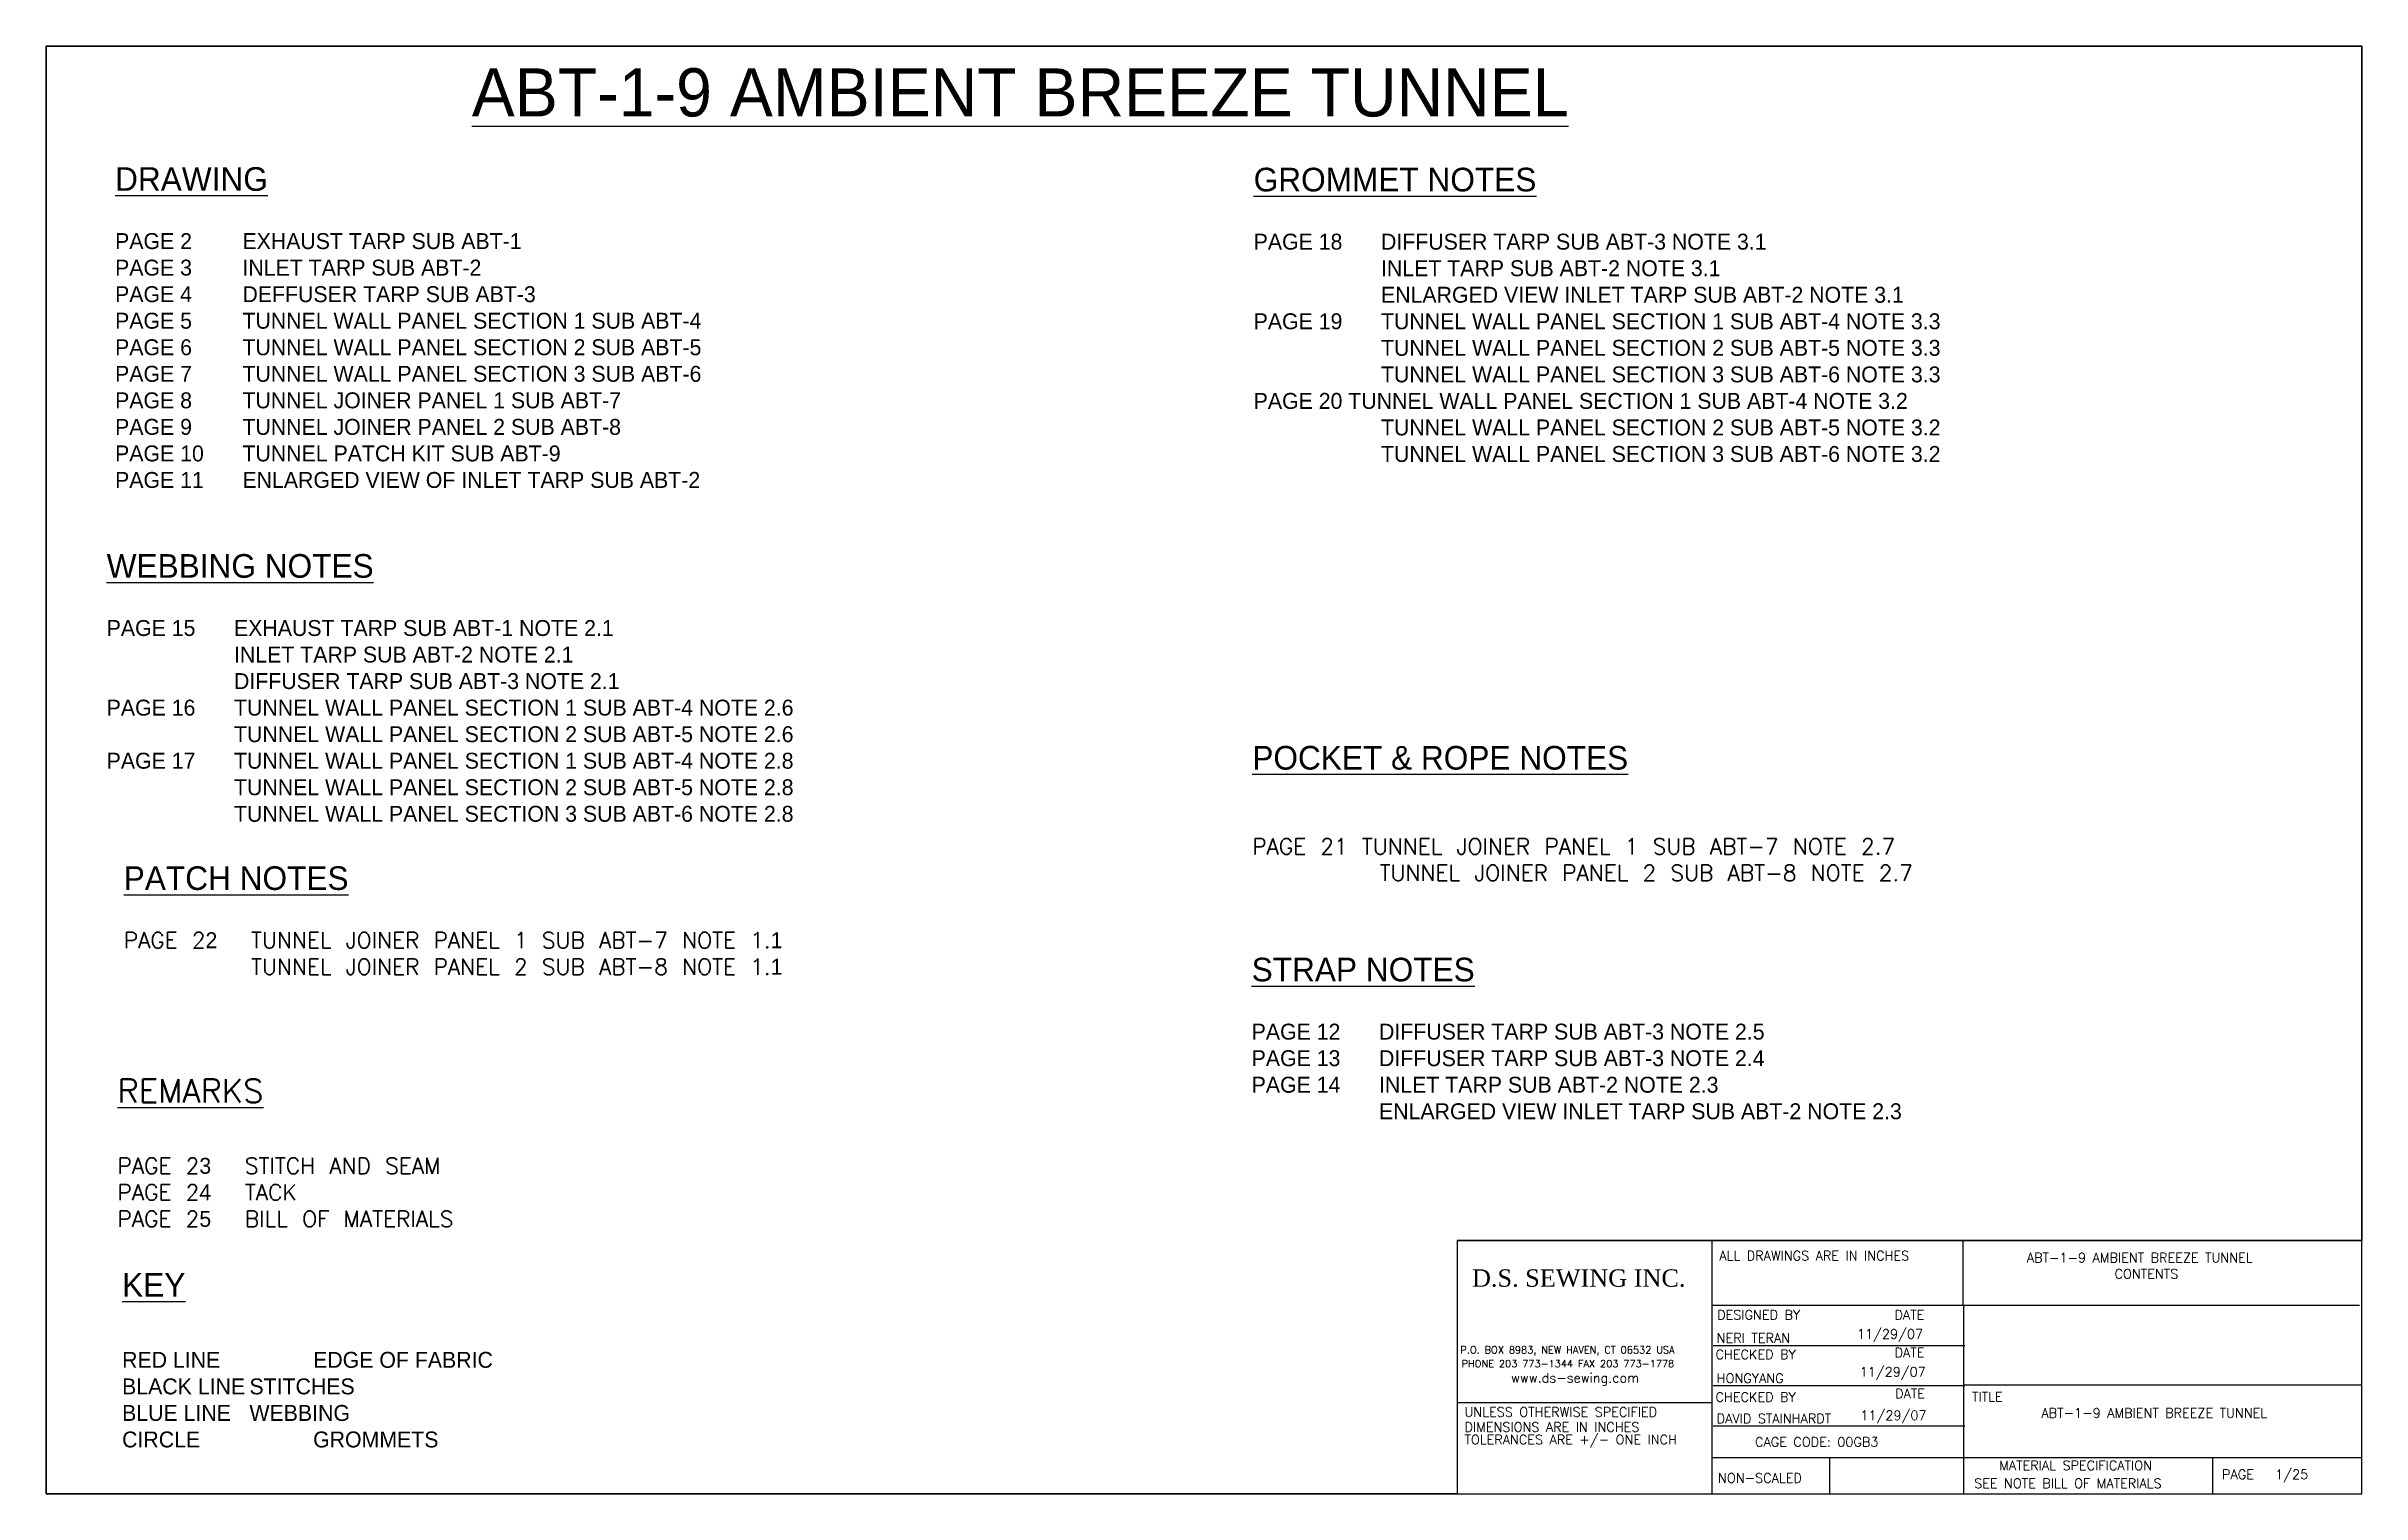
# Paper-space layout 'P1' of a CAD drawing. Header units: inches. Extents: x -62 to 16, y -1703 to 10.
# Drawn here: x 0 to 16, y 0 to 10 of the extents above.
# The model-space entities are those that its viewports show. They can reach past a viewport. Long polylines and large blocks are cut down to what shows.
import ezdxf

# ---------------------------------------------------------------- set-up
doc = ezdxf.new("R2010")
doc.units = ezdxf.units.IN
doc.header["$MEASUREMENT"] = 0
for name, color, linetype in [('DIMENSION', 7, 'Continuous'), ('TEXT', 7, 'Continuous'), ('Title Block', 7, 'Continuous'), ('Viewport', 7, 'Continuous')]:
    doc.layers.add(name, color=color, linetype=linetype)
doc.styles.add('Roman', font='romans')
doc.styles.add('style1', font='txt.shx')

msp = doc.modelspace()

# ---------------------------------------------------------------- texts
at = {"layer": 'DIMENSION', "insert": (2247.81156, 13649.10298), "char_height": 2.5896572, "width": 325.0873952, "attachment_point": 1}
msp.add_mtext('{\\H3.862x;\\LABT-1-9 AMBIENT BREEZE TUNNEL}', dxfattribs=at)
at = {"layer": 'TEXT', "char_height": 3.3, "width": 430.2783692, "attachment_point": 1}
for s, insert in [('{\\H1.485x;\\LDRAWING\\P}\\PPAGE 2^IEXHAUST TARP SUB ABT-1\\PPAGE 3^IINLET TARP SUB ABT-2\\PPAGE 4^IDEFFUSER TARP SUB ABT-3\\PPAGE 5^ITUNNEL WALL PANEL SECTION 1 SUB ABT-4\\PPAGE 6^ITUNNEL WALL PANEL SECTION 2 SUB ABT-5\\PPAGE 7^ITUNNEL WALL PANEL SECTION 3 SUB ABT-6\\PPAGE 8^ITUNNEL JOINER PANEL 1 SUB ABT-7\\PPAGE 9^ITUNNEL JOINER PANEL 2 SUB ABT-8\\PPAGE 10^ITUNNEL PATCH KIT SUB ABT-9\\PPAGE 11^IENLARGED VIEW OF INLET TARP SUB ABT-2', (2173.87267, 13628.59463)), ('{\\H1.485x;\\LGROMMET NOTES\\P}\\PPAGE 18^IDIFFUSER TARP SUB ABT-3 NOTE 3.1\\P^I^IINLET TARP SUB ABT-2 NOTE 3.1\\P^I^IENLARGED VIEW INLET TARP SUB ABT-2 NOTE 3.1\\PPAGE 19^ITUNNEL WALL PANEL SECTION 1 SUB ABT-4 NOTE 3.3\\P^I^ITUNNEL WALL PANEL SECTION 2 SUB ABT-5 NOTE 3.3\\P^I^ITUNNEL WALL PANEL SECTION 3 SUB ABT-6 NOTE 3.3\\PPAGE 20 TUNNEL WALL PANEL SECTION 1 SUB ABT-4 NOTE 3.2\\P^I^ITUNNEL WALL PANEL SECTION 2 SUB ABT-5 NOTE 3.2\\P^I^ITUNNEL WALL PANEL SECTION 3 SUB ABT-6 NOTE 3.2', (2409.90647, 13628.47634)), ('{\\H1.485x;\\LWEBBING NOTES\\P}\\PPAGE 15^IEXHAUST TARP SUB ABT-1 NOTE 2.1\\P^I^IINLET TARP SUB ABT-2 NOTE 2.1\\P^I^IDIFFUSER TARP SUB ABT-3 NOTE 2.1\\PPAGE 16^ITUNNEL WALL PANEL SECTION 1 SUB ABT-4 NOTE 2.6\\P^I^ITUNNEL WALL PANEL SECTION 2 SUB ABT-5 NOTE 2.6\\PPAGE 17^ITUNNEL WALL PANEL SECTION 1 SUB ABT-4 NOTE 2.8\\P^I^ITUNNEL WALL PANEL SECTION 2 SUB ABT-5 NOTE 2.8\\P^I^ITUNNEL WALL PANEL SECTION 3 SUB ABT-6 NOTE 2.8', (2172.12477, 13548.39772)), ('{\\H1.485x;\\LPOCKET & ROPE NOTES\\P}\\P{\\Ftxt.shx|c1;\\PPAGE 21 TUNNEL JOINER PANEL 1 SUB ABT-7 NOTE 2.7\\P^I^ITUNNEL JOINER PANEL 2 SUB ABT-8 NOTE 2.7}', (2409.62716, 13508.63004)), ('{\\H1.485x;\\LPATCH NOTES\\P}\\P{\\Ftxt.shx|c1;PAGE 2}2{\\Ftxt.shx|c1;^ITUNNEL JOINER PANEL 1 SUB ABT-7 NOTE 1.}1{\\Ftxt.shx|c1;\\P^I^ITUNNEL JOINER PANEL 2 SUB ABT-8 NOTE 1.}1', (2175.66524, 13483.68512)), ('{\\H1.485x;\\LSTRAP NOTES\\P}\\PPAGE 12^IDIFFUSER TARP SUB ABT-3 NOTE 2.5\\PPAGE 13^IDIFFUSER TARP SUB ABT-3 NOTE 2.4\\PPAGE 14^IINLET TARP SUB ABT-2 NOTE 2.3\\P^I^IENLARGED VIEW INLET TARP SUB ABT-2 NOTE 2.3', (2409.49115, 13464.73622)), ('{\\Ftxt.shx|c1;\\H1.485x;\\LREMARKS\\P\\l\\P\\H0.6734x;PAGE 2}3{\\Ftxt.shx|c1;^ISTITCH AND SEAM\\PPAGE 2}4{\\Ftxt.shx|c1;^ITACK\\PPAGE 2}5{\\Ftxt.shx|c1;^IBILL OF MATERIALS}', (2174.38559, 13439.59671)), ('{\\H1.485x;\\LKEY\\P\\P}RED LINE^I^IEDGE OF FABRIC\\PBLACK LINE^ISTITCHES\\PBLUE LINE^IWEBBING\\PCIRCLE^I^IGROMMETS', (2175.32302, 13399.37507))]:
    msp.add_mtext(s, dxfattribs=dict(at, insert=insert))

psp = doc.layouts.new('P1')

# ---------------------------------------------------------------- linework, layer by layer
at = {"layer": 'Title Block'}
for p, q in [((16, 10), (0, 10)), ((0, 10), (0, 0)), ((16, 0), (16, 10)), ((9.75, 1.75), (16, 1.75)), ((11.511, 1.302), (11.511, 1.75)), ((13.245, 1.302), (13.245, 1.75)), ((11.511, 1.302), (11.75, 1.302)), ((11.511, 0), (11.511, 1.302)), ((11.75, 1.302), (13.25, 1.302)), ((13.25, 1.302), (13.707, 1.302)), ((13.25, 0), (13.25, 1.302)), ((13.692, 1.302), (15.984, 1.302)), ((11.518, 1.024), (13.257, 1.024)), ((11.75, 1.024), (13.25, 1.024)), ((11.518, 0.747), (13.257, 0.747)), ((11.75, 0.747), (13.25, 0.747)), ((13.25, 0.752), (16, 0.752)), ((9.75, 0.63), (11.511, 0.63)), ((11.518, 0.469), (13.257, 0.469)), ((11.511, 0.25), (16, 0.25)), ((12.325, 0), (12.325, 0.25)), ((14.971, 0), (14.971, 0.25)), ((0, 0), (16, 0)), ((0, 0), (16, 0))]:
    psp.add_line(p, q, dxfattribs=at)
at = {"layer": 'Viewport'}
psp.add_lwpolyline([(0, 10), (9.88, 10), (9.88, 10), (16, 10), (16, 1.75), (9.75, 1.75), (9.75, 0), (0, 0)], close=True, dxfattribs=at)

# ---------------------------------------------------------------- texts
at = {"layer": 'TEXT', "ltscale": 0.015, "insert": (9.852, 1.55), "char_height": 0.12, "width": 1.77851, "attachment_point": 1, "style": 'style1'}
psp.add_mtext('{\\fTimes New Roman|b0|i0|c0|p18;D.S. SEWING INC.}', dxfattribs=at)
at = {"layer": 'Title Block', "style": 'Roman'}
for s, height, p in [('ALL DRAWINGS ARE IN INCHES', 0.065, (11.561, 1.612)), ('ABT-1-9 AMBIENT BREEZE TUNNEL', 0.065, (13.686, 1.598)), ('CONTENTS', 0.065, (14.292, 1.486)), ('DESIGNED BY', 0.065, (11.546, 1.203)), ('11/29/07', 0.065, (12.512, 1.071)), ('DATE', 0.065, (12.771, 1.203)), ('P.O. BOX 8983, NEW HAVEN, CT 06532 USA', 0.0494, (9.772, 0.969)), ('CHECKED BY', 0.065, (11.535, 0.93)), ('NERI TERAN', 0.065, (11.543, 1.043)), ('DATE', 0.065, (12.772, 0.943)), ('PHONE 203 773-1344 FAX 203 773-1778', 0.0494, (9.78, 0.873)), ('www.ds-sewing.com', 0.065, (10.122, 0.768)), ('HONGYANG', 0.065, (11.543, 0.765)), ('11/29/07', 0.065, (12.531, 0.809)), ('CHECKED BY', 0.065, (11.535, 0.635)), ('DATE', 0.065, (12.776, 0.659)), ('TITLE', 0.065, (13.307, 0.637)), ('UNLESS OTHERWISE SPECIFIED', 0.065, (9.8, 0.532)), ('DIMENSIONS ARE IN INCHES', 0.065, (9.8, 0.428)), ('DAVID STAINHARDT', 0.065, (11.543, 0.487)), ('11/29/07', 0.065, (12.536, 0.509)), ('ABT-1-9 AMBIENT BREEZE TUNNEL', 0.065, (13.787, 0.525)), ('TOLERANCES ARE +/- ONE INCH', 0.065, (9.8, 0.341)), ('CAGE CODE: 00GB3', 0.065, (11.808, 0.325)), ('MATERIAL SPECIFICATION', 0.065, (13.495, 0.163)), ('PAGE', 0.065, (15.035, 0.101)), ('1/25', 0.065, (15.402, 0.101)), ('NON-SCALED', 0.065, (11.552, 0.076)), ('SEE NOTE BILL OF MATERIALS', 0.065, (13.322, 0.039))]:
    psp.add_text(s, height=height, dxfattribs=at).set_placement(p)

# ---------------------------------------------------------------- viewports
at = {"layer": 'Viewport'}
vp = psp.add_viewport(center=(8, 5), size=(16, 10), view_center_point=(2399.61208, 13503.64717), view_height=299.9999914, dxfattribs=at)
vp.dxf.flags = 0x10000  # cut along an outline
vp.dxf.clipping_boundary_handle = psp.add_lwpolyline([(0, 10), (9.88, 10), (9.88, 10), (16, 10), (16, 1.75), (9.75, 1.75), (9.75, 0), (0, 0)], format="xyb", close=True, dxfattribs={"invisible": 1}).dxf.handle

doc.saveas('drawing.dxf')
